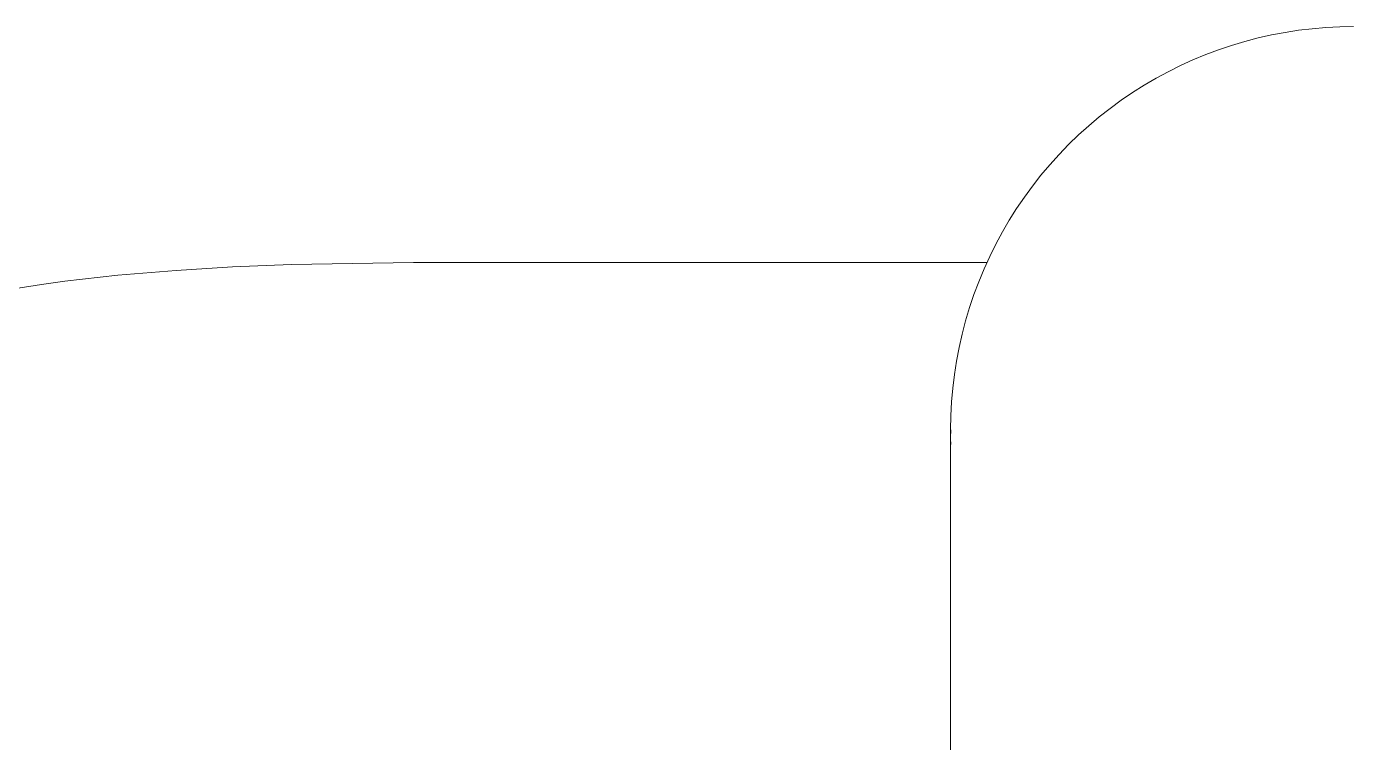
# Model space of a CAD drawing. Header units: millimetres. Extents: x -253 to 4295, y -442 to 2895.
# Drawn here: x 1490.42 to 1539.83, y 2454.26 to 2480.91 of the extents above; entities that cross this region are included whole.
import ezdxf

# ---------------------------------------------------------------- set-up
doc = ezdxf.new("R2010")
doc.units = ezdxf.units.MM
doc.layers.add('ZANO_R', color=7, linetype='Continuous', lineweight=0)

msp = doc.modelspace()

# ---------------------------------------------------------------- linework, layer by layer
at = {"layer": 'ZANO_R'}
for p, q in [((1536.281, 2480.482), (1536.781, 2480.594)), ((1536.781, 2480.594), (1537.284, 2480.69)), ((1537.284, 2480.69), (1537.79, 2480.768)), ((1537.79, 2480.768), (1538.299, 2480.829)), ((1538.299, 2480.829), (1538.809, 2480.873)), ((1538.809, 2480.873), (1539.321, 2480.899)), ((1539.321, 2480.899), (1539.833, 2480.908)), ((1534.33, 2479.862), (1534.81, 2480.042)), ((1534.81, 2480.042), (1535.295, 2480.205)), ((1535.295, 2480.205), (1535.786, 2480.352)), ((1535.786, 2480.352), (1536.281, 2480.482)), ((1533.391, 2479.454), (1533.857, 2479.666)), ((1533.857, 2479.666), (1534.33, 2479.862)), ((1532.481, 2478.983), (1532.932, 2479.226)), ((1532.932, 2479.226), (1533.391, 2479.454)), ((1531.606, 2478.451), (1532.039, 2478.724)), ((1532.039, 2478.724), (1532.481, 2478.983)), ((1530.769, 2477.86), (1531.183, 2478.163)), ((1531.183, 2478.163), (1531.606, 2478.451)), ((1529.975, 2477.214), (1530.367, 2477.544)), ((1530.367, 2477.544), (1530.769, 2477.86)), ((1529.595, 2476.871), (1529.975, 2477.214)), ((1529.226, 2476.515), (1529.595, 2476.871)), ((1528.527, 2475.766), (1528.87, 2476.146)), ((1528.87, 2476.146), (1529.226, 2476.515)), ((1528.197, 2475.374), (1528.527, 2475.766)), ((1527.881, 2474.972), (1528.197, 2475.374)), ((1527.578, 2474.558), (1527.881, 2474.972)), ((1527.017, 2473.702), (1527.29, 2474.135)), ((1527.29, 2474.135), (1527.578, 2474.558)), ((1526.758, 2473.26), (1527.017, 2473.702)), ((1526.515, 2472.809), (1526.758, 2473.26)), ((1526.287, 2472.35), (1526.515, 2472.809)), ((1500.286, 2472.05), (1504.833, 2472.124)), ((1504.833, 2472.124), (1526.181, 2472.124)), ((1526.075, 2471.884), (1526.287, 2472.35)), ((1491.85, 2471.429), (1493.822, 2471.649)), ((1493.822, 2471.649), (1495.997, 2471.831)), ((1495.997, 2471.831), (1498.09, 2471.958)), ((1498.09, 2471.958), (1500.286, 2472.05)), ((1525.879, 2471.411), (1526.075, 2471.884)), ((1490.109, 2471.171), (1490.978, 2471.309)), ((1490.978, 2471.309), (1491.85, 2471.429)), ((1525.699, 2470.931), (1525.879, 2471.411)), ((1525.536, 2470.446), (1525.699, 2470.931)), ((1525.389, 2469.955), (1525.536, 2470.446)), ((1525.259, 2469.459), (1525.389, 2469.955)), ((1525.147, 2468.96), (1525.259, 2469.459)), ((1525.051, 2468.457), (1525.147, 2468.96)), ((1524.973, 2467.951), (1525.051, 2468.457)), ((1524.911, 2467.442), (1524.973, 2467.951)), ((1524.868, 2466.932), (1524.911, 2467.442)), ((1524.842, 2466.42), (1524.868, 2466.932)), ((1524.833, 2465.908), (1524.842, 2466.42)), ((1524.833, 2465.908), (1524.833, 2453.506)), ((1524.835, 2465.795), (1524.835, 2465.761)), ((1524.838, 2465.891), (1524.836, 2465.761)), ((1524.835, 2465.347), (1524.833, 2465.57))]:
    msp.add_line(p, q, dxfattribs=at)

doc.saveas('drawing.dxf')
